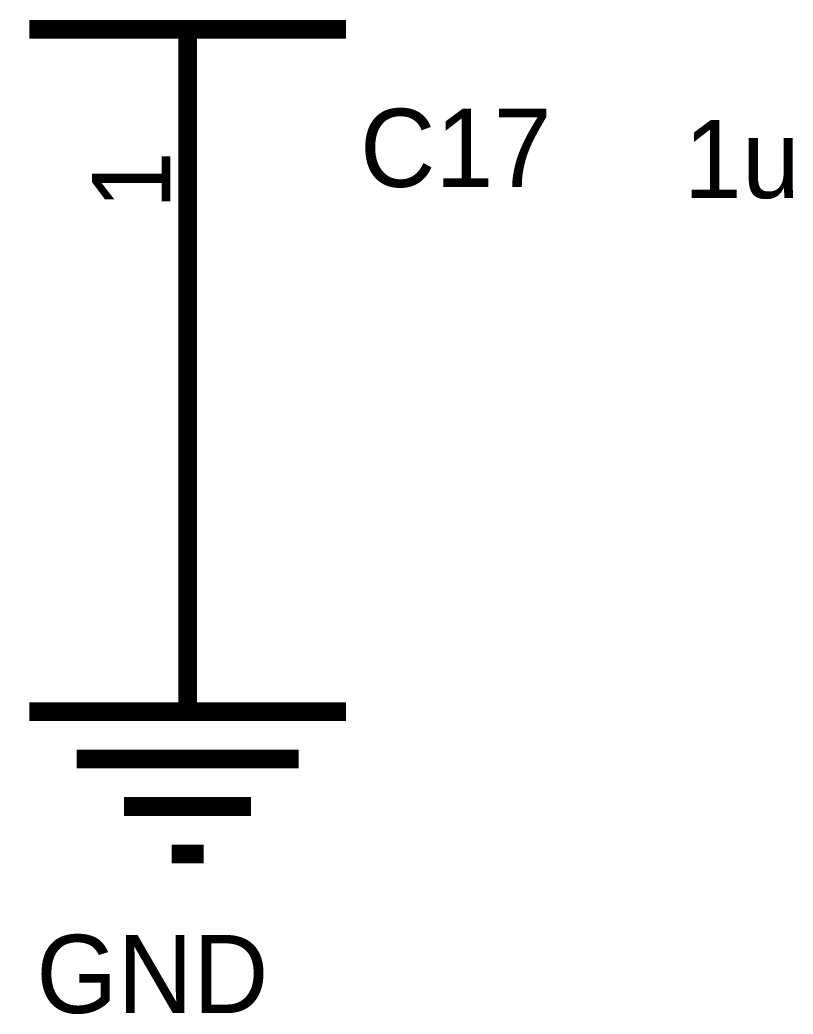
# Model space of a CAD drawing. Header units: millimetres. Extents: x 0 to 800, y 0 to 567.
# Drawn here: x 245.41 to 257.82, y 208.38 to 224.34 of the extents above; entities that cross this region are included whole.
import ezdxf

# ---------------------------------------------------------------- set-up
doc = ezdxf.new("R2010")
doc.units = ezdxf.units.MM
doc.layers.add('Sheet', color=255, linetype='Continuous')

msp = doc.modelspace()

# ---------------------------------------------------------------- linework, layer by layer
at = {"layer": 'Sheet', "const_width": 0.3}
for points in [[(245.563, 224.189), (250.647, 224.189)], [(248.105, 224.189), (248.105, 222.409)], [(248.105, 224.189), (248.105, 223.428)], [(248.105, 215.779), (248.105, 222.409)], [(248.105, 215.779), (248.105, 213.236)], [(245.563, 213.236), (250.647, 213.236)], [(246.324, 212.475), (249.886, 212.475)], [(247.086, 211.713), (249.124, 211.713)], [(247.847, 210.952), (248.363, 210.952)]]:
    msp.add_lwpolyline(points, dxfattribs=at)

# ---------------------------------------------------------------- texts
at = {"layer": 'Sheet'}
for s, p in [('C17', (250.871, 221.658)), ('1u', (256.068, 221.479)), ('GND', (245.675, 208.398))]:
    msp.add_text(s, height=1.2543, dxfattribs=at).set_placement(p)
msp.add_text('1', height=1.254, rotation=90, dxfattribs=at).set_placement((247.825, 221.3))

doc.saveas('drawing.dxf')
